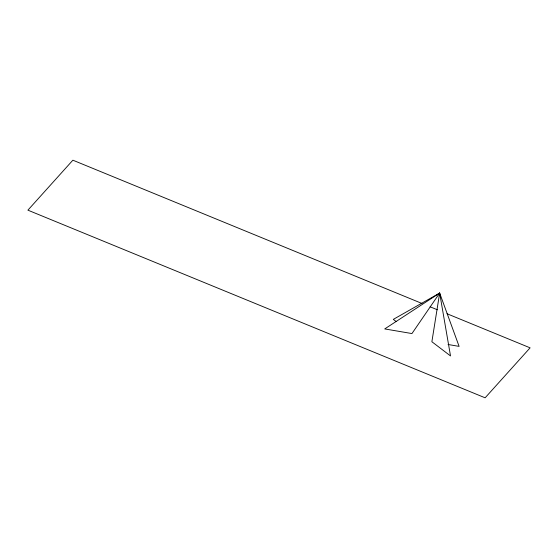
<?xml version="1.0" encoding="UTF-8"?>
<svg xmlns="http://www.w3.org/2000/svg" width="558" height="558" viewBox="0 0 558 558"><rect width="100%" height="100%" fill="white"/><g stroke="black" fill="none" stroke-linecap="round" stroke-linejoin="round"><path stroke-width="0.84" d="M448.046 344.495L459.108 346.379L439.662 293.062L393.313 319.378L396.075 321.478M422.043 303.489L72.875 160.188L27.9 210.164L485.125 397.812L530.1 347.836L447.042 313.749M430.106 306.795L437.367 309.774M439.662 293.062L431.878 341.74L450.515 355.934L439.662 293.062L384.72 328.927L411.95 333.565L439.662 293.062"/></g></svg>
